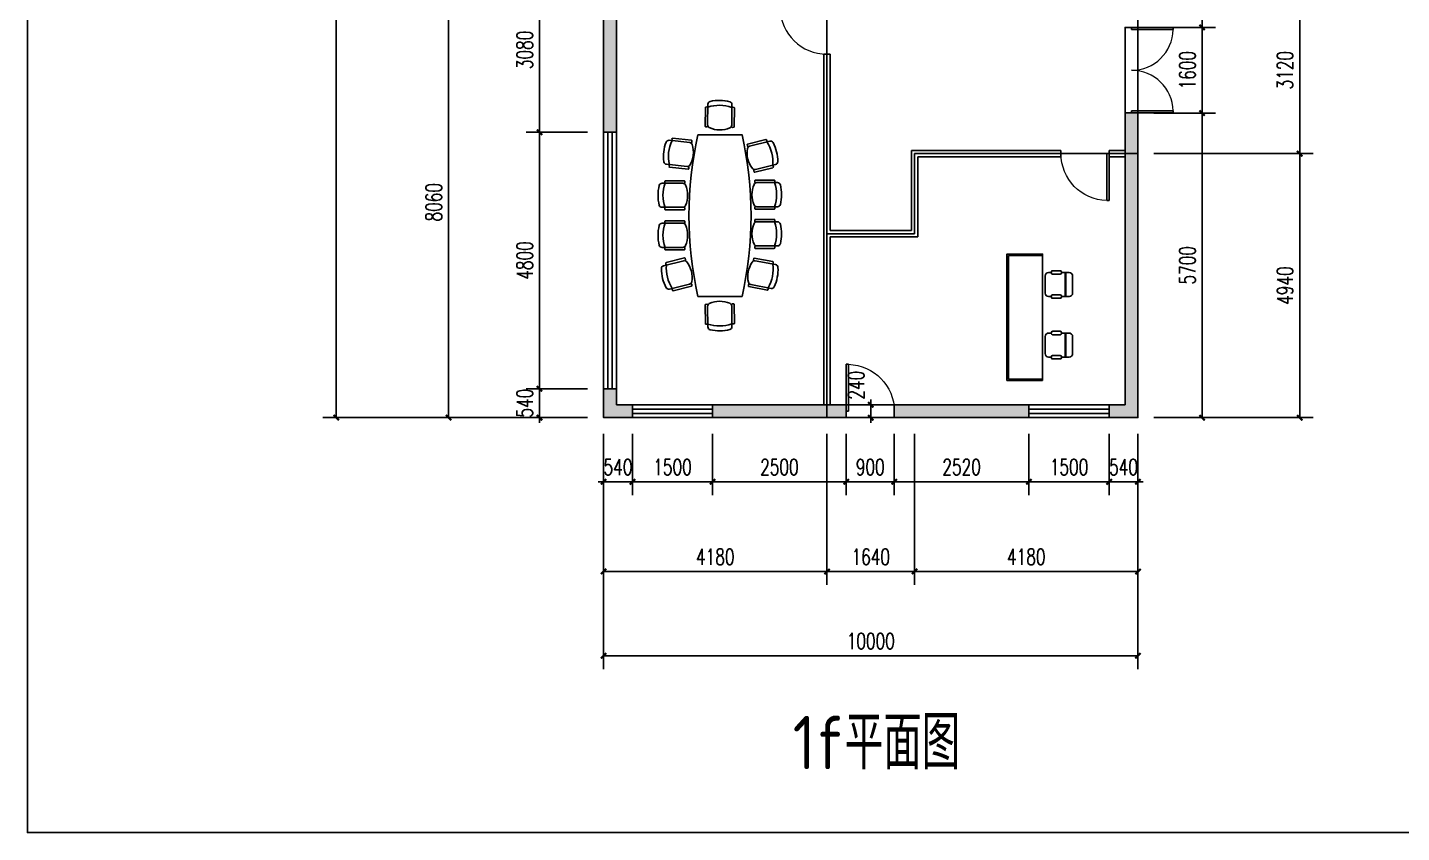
# Model space of a CAD drawing. Extents: x -2142 to 97876, y 173 to 51679.
# Drawn here: x 12277 to 37990, y 18802 to 33865 of the extents above; entities that cross this region are included whole.
import ezdxf

# ---------------------------------------------------------------- set-up
doc = ezdxf.new("R2010")
doc.units = 0
doc.header["$LTSCALE"] = 1000
doc.header["$MEASUREMENT"] = 0
for name, color, linetype in [('edge', 180, 'Continuous'), ('GTV3_FOOTPRINT', 7, 'Continuous'), ('GTV3_OPENING', 7, 'Continuous'), ('GTV3_ZONE', 7, 'Continuous'), ('PUB_DIM', 3, 'Continuous'), ('PUB_HATCH', 8, 'Continuous'), ('WALL', 9, 'Continuous'), ('WINDOW', 4, 'Continuous')]:
    doc.layers.add(name, color=color, linetype=linetype)
doc.styles.add('_TCH_DIM_T3', font='SIMPLEX', dxfattribs={"width": 0.705882, "bigfont": 'GBCBIG'})
doc.styles.get("Standard").update_dxf_attribs({"font": 'gbenor.shx', "bigfont": 'gbcbig.shx'})
doc.dimstyles.new('_TCH_ARCH&&100', dxfattribs={"dimtxt": 297.5, "dimasz": 100, "dimexe": 250, "dimexo": 300, "dimgap": 126.25, "dimtad": 1, "dimdec": 0, "dimtxsty": '_TCH_DIM_T3', "dimblk": 'ARCHTICK', "dimcen": 2.5, "dimclrt": 7, "dimazin": 2, "dimtfac": 1, "dimtdec": 0, "dimtix": 1, "dimtmove": 2, "dimatfit": 3, "dimfxl": 100})

# ---------------------------------------------------------------- blocks, each defined once
blk = doc.blocks.new('_ArchTick')
at = {"color": 0, "linetype": 'ByBlock', "const_width": 0.4}
blk.add_lwpolyline([(-0.5, -0.5), (0.5, 0.5)], dxfattribs=at)
blk = doc.blocks.new('*D93')
at = {"layer": 'Defpoints', "color": 0, "transparency": 16777216}
for p in [(23058, 26565), (33058, 26565), (33058, 22109)]:
    blk.add_point(p, dxfattribs=at)
at = {"layer": 'PUB_DIM', "color": 0, "lineweight": -2, "transparency": 16777216}
for p, q in [((23058, 26265), (23058, 21859)), ((33058, 26265), (33058, 21859)), ((23058, 22109), (33058, 22109))]:
    blk.add_line(p, q, dxfattribs=at)
at = {"layer": 'PUB_DIM', "color": 0, "lineweight": -2, "transparency": 16777216, "xscale": 100, "yscale": 100, "zscale": 100, "rotation": 180}
blk.add_blockref('_ArchTick', (23058, 22109), dxfattribs=at)
at = {"layer": 'PUB_DIM', "color": 0, "lineweight": -2, "transparency": 16777216, "xscale": 100, "yscale": 100, "zscale": 100}
blk.add_blockref('_ArchTick', (33058, 22109), dxfattribs=at)
at = {"layer": 'PUB_DIM', "color": 7, "transparency": 16777216, "insert": (28058, 22384), "char_height": 297.5, "attachment_point": 5, "style": '_TCH_DIM_T3'}
blk.add_mtext('\\A1;10000', dxfattribs=at)
blk = doc.blocks.new('*D94')
at = {"layer": 'Defpoints', "color": 0, "transparency": 16777216}
for p in [(23058, 26565), (27238, 26565), (27238, 23685)]:
    blk.add_point(p, dxfattribs=at)
at = {"layer": 'PUB_DIM', "color": 0, "lineweight": -2, "transparency": 16777216}
for p, q in [((23058, 26265), (23058, 23435)), ((27238, 26265), (27238, 23435)), ((23058, 23685), (27238, 23685))]:
    blk.add_line(p, q, dxfattribs=at)
at = {"layer": 'PUB_DIM', "color": 0, "lineweight": -2, "transparency": 16777216, "xscale": 100, "yscale": 100, "zscale": 100, "rotation": 180}
blk.add_blockref('_ArchTick', (23058, 23685), dxfattribs=at)
at = {"layer": 'PUB_DIM', "color": 0, "lineweight": -2, "transparency": 16777216, "xscale": 100, "yscale": 100, "zscale": 100}
blk.add_blockref('_ArchTick', (27238, 23685), dxfattribs=at)
at = {"layer": 'PUB_DIM', "color": 7, "transparency": 16777216, "insert": (25148, 23960), "char_height": 297.5, "attachment_point": 5, "style": '_TCH_DIM_T3'}
blk.add_mtext('\\A1;4180', dxfattribs=at)
blk = doc.blocks.new('*D95')
at = {"layer": 'Defpoints', "color": 0, "transparency": 16777216}
for p in [(27238, 26565), (28878, 26565), (28878, 23685)]:
    blk.add_point(p, dxfattribs=at)
at = {"layer": 'PUB_DIM', "color": 0, "lineweight": -2, "transparency": 16777216}
for p, q in [((27238, 26265), (27238, 23435)), ((28878, 26265), (28878, 23435)), ((27238, 23685), (28878, 23685))]:
    blk.add_line(p, q, dxfattribs=at)
at = {"layer": 'PUB_DIM', "color": 0, "lineweight": -2, "transparency": 16777216, "xscale": 100, "yscale": 100, "zscale": 100, "rotation": 180}
blk.add_blockref('_ArchTick', (27238, 23685), dxfattribs=at)
at = {"layer": 'PUB_DIM', "color": 0, "lineweight": -2, "transparency": 16777216, "xscale": 100, "yscale": 100, "zscale": 100}
blk.add_blockref('_ArchTick', (28878, 23685), dxfattribs=at)
at = {"layer": 'PUB_DIM', "color": 7, "transparency": 16777216, "insert": (28058, 23960), "char_height": 297.5, "attachment_point": 5, "style": '_TCH_DIM_T3'}
blk.add_mtext('\\A1;1640', dxfattribs=at)
blk = doc.blocks.new('*D96')
at = {"layer": 'Defpoints', "color": 0, "transparency": 16777216}
for p in [(28878, 26565), (33058, 26565), (33058, 23685)]:
    blk.add_point(p, dxfattribs=at)
at = {"layer": 'PUB_DIM', "color": 0, "lineweight": -2, "transparency": 16777216}
for p, q in [((28878, 26265), (28878, 23435)), ((33058, 26265), (33058, 23435)), ((28878, 23685), (33058, 23685))]:
    blk.add_line(p, q, dxfattribs=at)
at = {"layer": 'PUB_DIM', "color": 0, "lineweight": -2, "transparency": 16777216, "xscale": 100, "yscale": 100, "zscale": 100, "rotation": 180}
blk.add_blockref('_ArchTick', (28878, 23685), dxfattribs=at)
at = {"layer": 'PUB_DIM', "color": 0, "lineweight": -2, "transparency": 16777216, "xscale": 100, "yscale": 100, "zscale": 100}
blk.add_blockref('_ArchTick', (33058, 23685), dxfattribs=at)
at = {"layer": 'PUB_DIM', "color": 7, "transparency": 16777216, "insert": (30968, 23960), "char_height": 297.5, "attachment_point": 5, "style": '_TCH_DIM_T3'}
blk.add_mtext('\\A1;4180', dxfattribs=at)
blk = doc.blocks.new('*D100')
at = {"layer": 'Defpoints', "color": 0, "transparency": 16777216}
for p in [(33058, 34625), (36085, 34625), (33058, 31505)]:
    blk.add_point(p, dxfattribs=at)
at = {"layer": 'PUB_DIM', "color": 0, "lineweight": -2, "transparency": 16777216}
for p, q in [((33358, 34625), (36335, 34625)), ((36085, 31505), (36085, 34625)), ((33358, 31505), (36335, 31505))]:
    blk.add_line(p, q, dxfattribs=at)
at = {"layer": 'PUB_DIM', "color": 0, "lineweight": -2, "transparency": 16777216, "xscale": 100, "yscale": 100, "zscale": 100}
for p, rotation in [((36085, 34625), 90), ((36085, 31505), 270)]:
    blk.add_blockref('_ArchTick', p, dxfattribs=dict(at, rotation=rotation))
at = {"layer": 'PUB_DIM', "color": 7, "transparency": 16777216, "insert": (35810, 33065), "char_height": 297.5, "attachment_point": 5, "rotation": 90, "style": '_TCH_DIM_T3'}
blk.add_mtext('\\A1;3120', dxfattribs=at)
blk = doc.blocks.new('*D101')
at = {"layer": 'Defpoints', "color": 0, "transparency": 16777216}
for p in [(33058, 31505), (36085, 31505), (33058, 26565)]:
    blk.add_point(p, dxfattribs=at)
at = {"layer": 'PUB_DIM', "color": 0, "lineweight": -2, "transparency": 16777216}
for p, q in [((33358, 31505), (36335, 31505)), ((36085, 26565), (36085, 31505)), ((33358, 26565), (36335, 26565))]:
    blk.add_line(p, q, dxfattribs=at)
at = {"layer": 'PUB_DIM', "color": 0, "lineweight": -2, "transparency": 16777216, "xscale": 100, "yscale": 100, "zscale": 100}
for p, rotation in [((36085, 31505), 90), ((36085, 26565), 270)]:
    blk.add_blockref('_ArchTick', p, dxfattribs=dict(at, rotation=rotation))
at = {"layer": 'PUB_DIM', "color": 7, "transparency": 16777216, "insert": (35810, 29035), "char_height": 297.5, "attachment_point": 5, "rotation": 90, "style": '_TCH_DIM_T3'}
blk.add_mtext('\\A1;4940', dxfattribs=at)
blk = doc.blocks.new('*D102')
at = {"layer": 'Defpoints', "color": 0, "transparency": 16777216}
for p in [(28058, 26805), (28058, 26805), (28058, 26565)]:
    blk.add_point(p, dxfattribs=at)
at = {"layer": 'PUB_DIM', "color": 0, "lineweight": -2, "transparency": 16777216}
for p, q in [((27758, 26805), (27808, 26805)), ((28058, 26805), (28058, 26905)), ((28058, 26565), (28058, 26805)), ((27758, 26565), (27808, 26565)), ((28058, 26565), (28058, 26465))]:
    blk.add_line(p, q, dxfattribs=at)
at = {"layer": 'PUB_DIM', "color": 0, "lineweight": -2, "transparency": 16777216, "xscale": 100, "yscale": 100, "zscale": 100}
for p, rotation in [((28058, 26805), 270), ((28058, 26565), 90)]:
    blk.add_blockref('_ArchTick', p, dxfattribs=dict(at, rotation=rotation))
at = {"layer": 'PUB_DIM', "color": 7, "transparency": 16777216, "insert": (27783, 27172), "char_height": 297.5, "attachment_point": 5, "rotation": 90, "style": '_TCH_DIM_T3'}
blk.add_mtext('\\A1;240', dxfattribs=at)
blk = doc.blocks.new('*D103')
at = {"layer": 'Defpoints', "color": 0, "transparency": 16777216}
for p in [(23058, 26565), (23598, 26565), (23598, 25365)]:
    blk.add_point(p, dxfattribs=at)
at = {"layer": 'PUB_DIM', "color": 0, "lineweight": -2, "transparency": 16777216}
for p, q in [((23058, 26265), (23058, 25115)), ((23598, 26265), (23598, 25115)), ((23058, 25365), (22958, 25365)), ((23058, 25365), (23598, 25365)), ((23598, 25365), (23698, 25365))]:
    blk.add_line(p, q, dxfattribs=at)
at = {"layer": 'PUB_DIM', "color": 0, "lineweight": -2, "transparency": 16777216, "xscale": 100, "yscale": 100, "zscale": 100}
blk.add_blockref('_ArchTick', (23058, 25365), dxfattribs=at)
at = {"layer": 'PUB_DIM', "color": 0, "lineweight": -2, "transparency": 16777216, "xscale": 100, "yscale": 100, "zscale": 100, "rotation": 180}
blk.add_blockref('_ArchTick', (23598, 25365), dxfattribs=at)
at = {"layer": 'PUB_DIM', "color": 7, "transparency": 16777216, "insert": (23328, 25640), "char_height": 297.5, "attachment_point": 5, "style": '_TCH_DIM_T3'}
blk.add_mtext('\\A1;540', dxfattribs=at)
blk = doc.blocks.new('*D104')
at = {"layer": 'Defpoints', "color": 0, "transparency": 16777216}
for p in [(23598, 26565), (25098, 26565), (25098, 25365)]:
    blk.add_point(p, dxfattribs=at)
at = {"layer": 'PUB_DIM', "color": 0, "lineweight": -2, "transparency": 16777216}
for p, q in [((23598, 26265), (23598, 25115)), ((25098, 26265), (25098, 25115)), ((23598, 25365), (25098, 25365))]:
    blk.add_line(p, q, dxfattribs=at)
at = {"layer": 'PUB_DIM', "color": 0, "lineweight": -2, "transparency": 16777216, "xscale": 100, "yscale": 100, "zscale": 100, "rotation": 180}
blk.add_blockref('_ArchTick', (23598, 25365), dxfattribs=at)
at = {"layer": 'PUB_DIM', "color": 0, "lineweight": -2, "transparency": 16777216, "xscale": 100, "yscale": 100, "zscale": 100}
blk.add_blockref('_ArchTick', (25098, 25365), dxfattribs=at)
at = {"layer": 'PUB_DIM', "color": 7, "transparency": 16777216, "insert": (24348, 25640), "char_height": 297.5, "attachment_point": 5, "style": '_TCH_DIM_T3'}
blk.add_mtext('\\A1;1500', dxfattribs=at)
blk = doc.blocks.new('*D105')
at = {"layer": 'Defpoints', "color": 0, "transparency": 16777216}
for p in [(25098, 26565), (27598, 26565), (27598, 25365)]:
    blk.add_point(p, dxfattribs=at)
at = {"layer": 'PUB_DIM', "color": 0, "lineweight": -2, "transparency": 16777216}
for p, q in [((25098, 26265), (25098, 25115)), ((27598, 26265), (27598, 25115)), ((25098, 25365), (27598, 25365))]:
    blk.add_line(p, q, dxfattribs=at)
at = {"layer": 'PUB_DIM', "color": 0, "lineweight": -2, "transparency": 16777216, "xscale": 100, "yscale": 100, "zscale": 100, "rotation": 180}
blk.add_blockref('_ArchTick', (25098, 25365), dxfattribs=at)
at = {"layer": 'PUB_DIM', "color": 0, "lineweight": -2, "transparency": 16777216, "xscale": 100, "yscale": 100, "zscale": 100}
blk.add_blockref('_ArchTick', (27598, 25365), dxfattribs=at)
at = {"layer": 'PUB_DIM', "color": 7, "transparency": 16777216, "insert": (26348, 25640), "char_height": 297.5, "attachment_point": 5, "style": '_TCH_DIM_T3'}
blk.add_mtext('\\A1;2500', dxfattribs=at)
blk = doc.blocks.new('*D106')
at = {"layer": 'Defpoints', "color": 0, "transparency": 16777216}
for p in [(27598, 26565), (28498, 26565), (28498, 25365)]:
    blk.add_point(p, dxfattribs=at)
at = {"layer": 'PUB_DIM', "color": 0, "lineweight": -2, "transparency": 16777216}
for p, q in [((27598, 26265), (27598, 25115)), ((28498, 26265), (28498, 25115)), ((27598, 25365), (28498, 25365))]:
    blk.add_line(p, q, dxfattribs=at)
at = {"layer": 'PUB_DIM', "color": 0, "lineweight": -2, "transparency": 16777216, "xscale": 100, "yscale": 100, "zscale": 100, "rotation": 180}
blk.add_blockref('_ArchTick', (27598, 25365), dxfattribs=at)
at = {"layer": 'PUB_DIM', "color": 0, "lineweight": -2, "transparency": 16777216, "xscale": 100, "yscale": 100, "zscale": 100}
blk.add_blockref('_ArchTick', (28498, 25365), dxfattribs=at)
at = {"layer": 'PUB_DIM', "color": 7, "transparency": 16777216, "insert": (28048, 25640), "char_height": 297.5, "attachment_point": 5, "style": '_TCH_DIM_T3'}
blk.add_mtext('\\A1;900', dxfattribs=at)
blk = doc.blocks.new('*D107')
at = {"layer": 'Defpoints', "color": 0, "transparency": 16777216}
for p in [(28498, 26565), (31018, 26565), (31018, 25365)]:
    blk.add_point(p, dxfattribs=at)
at = {"layer": 'PUB_DIM', "color": 0, "lineweight": -2, "transparency": 16777216}
for p, q in [((28498, 26265), (28498, 25115)), ((31018, 26265), (31018, 25115)), ((28498, 25365), (31018, 25365))]:
    blk.add_line(p, q, dxfattribs=at)
at = {"layer": 'PUB_DIM', "color": 0, "lineweight": -2, "transparency": 16777216, "xscale": 100, "yscale": 100, "zscale": 100, "rotation": 180}
blk.add_blockref('_ArchTick', (28498, 25365), dxfattribs=at)
at = {"layer": 'PUB_DIM', "color": 0, "lineweight": -2, "transparency": 16777216, "xscale": 100, "yscale": 100, "zscale": 100}
blk.add_blockref('_ArchTick', (31018, 25365), dxfattribs=at)
at = {"layer": 'PUB_DIM', "color": 7, "transparency": 16777216, "insert": (29758, 25640), "char_height": 297.5, "attachment_point": 5, "style": '_TCH_DIM_T3'}
blk.add_mtext('\\A1;2520', dxfattribs=at)
blk = doc.blocks.new('*D108')
at = {"layer": 'Defpoints', "color": 0, "transparency": 16777216}
for p in [(31018, 26565), (32518, 26565), (32518, 25365)]:
    blk.add_point(p, dxfattribs=at)
at = {"layer": 'PUB_DIM', "color": 0, "lineweight": -2, "transparency": 16777216}
for p, q in [((31018, 26265), (31018, 25115)), ((32518, 26265), (32518, 25115)), ((31018, 25365), (32518, 25365))]:
    blk.add_line(p, q, dxfattribs=at)
at = {"layer": 'PUB_DIM', "color": 0, "lineweight": -2, "transparency": 16777216, "xscale": 100, "yscale": 100, "zscale": 100, "rotation": 180}
blk.add_blockref('_ArchTick', (31018, 25365), dxfattribs=at)
at = {"layer": 'PUB_DIM', "color": 0, "lineweight": -2, "transparency": 16777216, "xscale": 100, "yscale": 100, "zscale": 100}
blk.add_blockref('_ArchTick', (32518, 25365), dxfattribs=at)
at = {"layer": 'PUB_DIM', "color": 7, "transparency": 16777216, "insert": (31768, 25640), "char_height": 297.5, "attachment_point": 5, "style": '_TCH_DIM_T3'}
blk.add_mtext('\\A1;1500', dxfattribs=at)
blk = doc.blocks.new('*D109')
at = {"layer": 'Defpoints', "color": 0, "transparency": 16777216}
for p in [(32518, 26565), (33058, 26565), (33058, 25365)]:
    blk.add_point(p, dxfattribs=at)
at = {"layer": 'PUB_DIM', "color": 0, "lineweight": -2, "transparency": 16777216}
for p, q in [((32518, 26265), (32518, 25115)), ((33058, 26265), (33058, 25115)), ((32518, 25365), (32418, 25365)), ((32518, 25365), (33058, 25365)), ((33058, 25365), (33158, 25365))]:
    blk.add_line(p, q, dxfattribs=at)
at = {"layer": 'PUB_DIM', "color": 0, "lineweight": -2, "transparency": 16777216, "xscale": 100, "yscale": 100, "zscale": 100}
blk.add_blockref('_ArchTick', (32518, 25365), dxfattribs=at)
at = {"layer": 'PUB_DIM', "color": 0, "lineweight": -2, "transparency": 16777216, "xscale": 100, "yscale": 100, "zscale": 100, "rotation": 180}
blk.add_blockref('_ArchTick', (33058, 25365), dxfattribs=at)
at = {"layer": 'PUB_DIM', "color": 7, "transparency": 16777216, "insert": (32788, 25640), "char_height": 297.5, "attachment_point": 5, "style": '_TCH_DIM_T3'}
blk.add_mtext('\\A1;540', dxfattribs=at)
blk = doc.blocks.new('*D117')
at = {"layer": 'Defpoints', "color": 0, "transparency": 16777216}
for p in [(33058, 35405), (34258, 35405), (33058, 33865)]:
    blk.add_point(p, dxfattribs=at)
at = {"layer": 'PUB_DIM', "color": 0, "lineweight": -2, "transparency": 16777216}
for p, q in [((33358, 35405), (34508, 35405)), ((34258, 33865), (34258, 35405)), ((33358, 33865), (34508, 33865))]:
    blk.add_line(p, q, dxfattribs=at)
at = {"layer": 'PUB_DIM', "color": 0, "lineweight": -2, "transparency": 16777216, "xscale": 100, "yscale": 100, "zscale": 100}
for p, rotation in [((34258, 35405), 90), ((34258, 33865), 270)]:
    blk.add_blockref('_ArchTick', p, dxfattribs=dict(at, rotation=rotation))
at = {"layer": 'PUB_DIM', "color": 7, "transparency": 16777216, "insert": (33983, 34635), "char_height": 297.5, "attachment_point": 5, "rotation": 90, "style": '_TCH_DIM_T3'}
blk.add_mtext('\\A1;1540', dxfattribs=at)
blk = doc.blocks.new('*D118')
at = {"layer": 'Defpoints', "color": 0, "transparency": 16777216}
for p in [(33058, 33865), (34258, 33865), (33058, 32265)]:
    blk.add_point(p, dxfattribs=at)
at = {"layer": 'PUB_DIM', "color": 0, "lineweight": -2, "transparency": 16777216}
for p, q in [((33358, 33865), (34508, 33865)), ((34258, 32265), (34258, 33865)), ((33358, 32265), (34508, 32265))]:
    blk.add_line(p, q, dxfattribs=at)
at = {"layer": 'PUB_DIM', "color": 0, "lineweight": -2, "transparency": 16777216, "xscale": 100, "yscale": 100, "zscale": 100}
for p, rotation in [((34258, 33865), 90), ((34258, 32265), 270)]:
    blk.add_blockref('_ArchTick', p, dxfattribs=dict(at, rotation=rotation))
at = {"layer": 'PUB_DIM', "color": 7, "transparency": 16777216, "insert": (33983, 33065), "char_height": 297.5, "attachment_point": 5, "rotation": 90, "style": '_TCH_DIM_T3'}
blk.add_mtext('\\A1;1600', dxfattribs=at)
blk = doc.blocks.new('*D119')
at = {"layer": 'Defpoints', "color": 0, "transparency": 16777216}
for p in [(33058, 32265), (34258, 32265), (33058, 26565)]:
    blk.add_point(p, dxfattribs=at)
at = {"layer": 'PUB_DIM', "color": 0, "lineweight": -2, "transparency": 16777216}
for p, q in [((33358, 32265), (34508, 32265)), ((34258, 26565), (34258, 32265)), ((33358, 26565), (34508, 26565))]:
    blk.add_line(p, q, dxfattribs=at)
at = {"layer": 'PUB_DIM', "color": 0, "lineweight": -2, "transparency": 16777216, "xscale": 100, "yscale": 100, "zscale": 100}
for p, rotation in [((34258, 32265), 90), ((34258, 26565), 270)]:
    blk.add_blockref('_ArchTick', p, dxfattribs=dict(at, rotation=rotation))
at = {"layer": 'PUB_DIM', "color": 7, "transparency": 16777216, "insert": (33983, 29415), "char_height": 297.5, "attachment_point": 5, "rotation": 90, "style": '_TCH_DIM_T3'}
blk.add_mtext('\\A1;5700', dxfattribs=at)
blk = doc.blocks.new('*D120')
at = {"layer": 'Defpoints', "color": 0, "transparency": 16777216}
for p in [(18056, 46565), (23058, 46565), (23058, 26565)]:
    blk.add_point(p, dxfattribs=at)
at = {"layer": 'PUB_DIM', "color": 0, "lineweight": -2, "transparency": 16777216}
for p, q in [((22758, 46565), (17806, 46565)), ((18056, 26565), (18056, 46565)), ((22758, 26565), (17806, 26565))]:
    blk.add_line(p, q, dxfattribs=at)
at = {"layer": 'PUB_DIM', "color": 0, "lineweight": -2, "transparency": 16777216, "xscale": 100, "yscale": 100, "zscale": 100}
for p, rotation in [((18056, 46565), 90), ((18056, 26565), 270)]:
    blk.add_blockref('_ArchTick', p, dxfattribs=dict(at, rotation=rotation))
at = {"layer": 'PUB_DIM', "color": 7, "transparency": 16777216, "insert": (17781, 36565), "char_height": 297.5, "attachment_point": 5, "rotation": 90, "style": '_TCH_DIM_T3'}
blk.add_mtext('\\A1;20000', dxfattribs=at)
blk = doc.blocks.new('*D131')
at = {"layer": 'Defpoints', "color": 0, "transparency": 16777216}
for p in [(20156, 34625), (23058, 34625), (23058, 26565)]:
    blk.add_point(p, dxfattribs=at)
at = {"layer": 'PUB_DIM', "color": 0, "lineweight": -2, "transparency": 16777216}
for p, q in [((22758, 34625), (19906, 34625)), ((20156, 26565), (20156, 34625)), ((22758, 26565), (19906, 26565))]:
    blk.add_line(p, q, dxfattribs=at)
at = {"layer": 'PUB_DIM', "color": 0, "lineweight": -2, "transparency": 16777216, "xscale": 100, "yscale": 100, "zscale": 100}
for p, rotation in [((20156, 34625), 90), ((20156, 26565), 270)]:
    blk.add_blockref('_ArchTick', p, dxfattribs=dict(at, rotation=rotation))
at = {"layer": 'PUB_DIM', "color": 7, "transparency": 16777216, "insert": (19881, 30595), "char_height": 297.5, "attachment_point": 5, "rotation": 90, "style": '_TCH_DIM_T3'}
blk.add_mtext('\\A1;8060', dxfattribs=at)
blk = doc.blocks.new('*D141')
at = {"layer": 'Defpoints', "color": 0, "transparency": 16777216}
for p in [(21858, 34985), (23058, 34985), (23058, 31905)]:
    blk.add_point(p, dxfattribs=at)
at = {"layer": 'PUB_DIM', "color": 0, "lineweight": -2, "transparency": 16777216}
for p, q in [((22758, 34985), (21608, 34985)), ((21858, 31905), (21858, 34985)), ((22758, 31905), (21608, 31905))]:
    blk.add_line(p, q, dxfattribs=at)
at = {"layer": 'PUB_DIM', "color": 0, "lineweight": -2, "transparency": 16777216, "xscale": 100, "yscale": 100, "zscale": 100}
for p, rotation in [((21858, 34985), 90), ((21858, 31905), 270)]:
    blk.add_blockref('_ArchTick', p, dxfattribs=dict(at, rotation=rotation))
at = {"layer": 'PUB_DIM', "color": 7, "transparency": 16777216, "insert": (21583, 33445), "char_height": 297.5, "attachment_point": 5, "rotation": 90, "style": '_TCH_DIM_T3'}
blk.add_mtext('\\A1;3080', dxfattribs=at)
blk = doc.blocks.new('*D142')
at = {"layer": 'Defpoints', "color": 0, "transparency": 16777216}
for p in [(21858, 31905), (23058, 31905), (23058, 27105)]:
    blk.add_point(p, dxfattribs=at)
at = {"layer": 'PUB_DIM', "color": 0, "lineweight": -2, "transparency": 16777216}
for p, q in [((22758, 31905), (21608, 31905)), ((21858, 27105), (21858, 31905)), ((22758, 27105), (21608, 27105))]:
    blk.add_line(p, q, dxfattribs=at)
at = {"layer": 'PUB_DIM', "color": 0, "lineweight": -2, "transparency": 16777216, "xscale": 100, "yscale": 100, "zscale": 100}
for p, rotation in [((21858, 31905), 90), ((21858, 27105), 270)]:
    blk.add_blockref('_ArchTick', p, dxfattribs=dict(at, rotation=rotation))
at = {"layer": 'PUB_DIM', "color": 7, "transparency": 16777216, "insert": (21583, 29505), "char_height": 297.5, "attachment_point": 5, "rotation": 90, "style": '_TCH_DIM_T3'}
blk.add_mtext('\\A1;4800', dxfattribs=at)
blk = doc.blocks.new('*D143')
at = {"layer": 'Defpoints', "color": 0, "transparency": 16777216}
for p in [(21858, 27105), (23058, 27105), (23058, 26565)]:
    blk.add_point(p, dxfattribs=at)
at = {"layer": 'PUB_DIM', "color": 0, "lineweight": -2, "transparency": 16777216}
for p, q in [((22758, 27105), (21608, 27105)), ((21858, 27105), (21858, 27205)), ((21858, 26565), (21858, 27105)), ((22758, 26565), (21608, 26565)), ((21858, 26565), (21858, 26465))]:
    blk.add_line(p, q, dxfattribs=at)
at = {"layer": 'PUB_DIM', "color": 0, "lineweight": -2, "transparency": 16777216, "xscale": 100, "yscale": 100, "zscale": 100}
for p, rotation in [((21858, 27105), 270), ((21858, 26565), 90)]:
    blk.add_blockref('_ArchTick', p, dxfattribs=dict(at, rotation=rotation))
at = {"layer": 'PUB_DIM', "color": 7, "transparency": 16777216, "insert": (21583, 26835), "char_height": 297.5, "attachment_point": 5, "rotation": 90, "style": '_TCH_DIM_T3'}
blk.add_mtext('\\A1;540', dxfattribs=at)
blk = doc.blocks.new('$DorLib2D$00000002')
for p, q in [((-0.5, 0), (-0.5, 0.4875)), ((-0.475, 0.4875), (-0.5, 0.4875)), ((-0.475, 0), (-0.475, 0.4875)), ((0.475, 0), (0.475, 0.4875)), ((0.475, 0.4875), (0.5, 0.4875)), ((0.5, 0), (0.5, 0.4875)), ((-0.5, 0), (-0.475, 0)), ((0.5, 0), (0.475, 0))]:
    blk.add_line(p, q)
at = {"lineweight": 13}
for centre, start, end in [((-0.4875, 0), 0, 88.53072), ((0.4875, 0), 91.46928, 180)]:
    blk.add_arc(centre, 0.4875, start, end, dxfattribs=at)
blk = doc.blocks.new('$DorLib2D$00000001')
for p, q in [((0.45, 0.975), (0.5, 0.975)), ((0.45, 0), (0.45, 0.975)), ((0.5, 0), (0.5, 0.975)), ((0.5, 0), (0.45, 0))]:
    blk.add_line(p, q)
at = {"lineweight": 13}
blk.add_arc((0.475, 0), 0.975, 91.4693, 180, dxfattribs=at)
blk = doc.blocks.new('$TCHSYS$WIN2D')
for p, q in [((-0.5, 0.5), (0.5, 0.5)), ((-0.5, 0.5), (-0.5, -0.5)), ((0.5, 0.5), (0.5, -0.5)), ((0.5, 0.1667), (-0.5, 0.1667)), ((0.5, -0.1667), (-0.5, -0.1667)), ((-0.5, -0.5), (0.5, -0.5))]:
    blk.add_line(p, q)
blk = doc.blocks.new('$plan$00002654')
for p, q in [((-844, 675, 0), (-938, 1051, 0)), ((-594, 692, 0), (-594, 1080, 0)), ((-142, 692, 0), (-142, 1080, 0)), ((155, 692, 0), (155, 1080, 0)), ((606, 692, 0), (606, 1080, 0)), ((-1319, 528, 0), (-1405, 871, 0)), ((-1282, 566, 0), (-1375, 942, 0)), ((-792, 660, 0), (-878, 1003, 0)), ((-639, 665, 0), (-639, 1019, 0)), ((-96, 665, 0), (-96, 1019, 0)), ((109, 665, 0), (109, 1019, 0)), ((652, 665, 0), (652, 1019, 0)), ((869, 591, 0), (908, 942, 0)), ((918, 613, 0), (960, 998, 0)), ((1366, 563, 0), (1409, 948, 0)), ((1409, 531, 0), (1448, 882, 0)), ((-1670, 275, 0), (-2023, 270, 0)), ((1670, 275, 0), (2023, 270, 0)), ((-1697, 228, 0), (-2084, 223, 0)), ((1697, 228, 0), (2084, 223, 0)), ((-1690, -223, 0), (-2078, -228, 0)), ((1690, -223, 0), (2078, -228, 0)), ((-1662, -268, 0), (-2016, -273, 0)), ((1662, -268, 0), (2016, -273, 0)), ((-1329, -544, 0), (-1394, -892, 0)), ((-1289, -580, 0), (-1361, -960, 0)), ((-845, -663, 0), (-917, -1044, 0)), ((-795, -644, 0), (-861, -992, 0)), ((-614, -665, 0), (-614, -1019, 0)), ((-568, -692, 0), (-568, -1080, 0)), ((-116, -692, 0), (-116, -1080, 0)), ((-70, -665, 0), (-70, -1019, 0)), ((120, -665, 0), (120, -1019, 0)), ((166, -692, 0), (166, -1080, 0)), ((617, -692, 0), (617, -1080, 0)), ((663, -665, 0), (663, -1019, 0)), ((811, -653, 0), (896, -996, 0)), ((862, -668, 0), (956, -1044, 0)), ((1300, -559, 0), (1394, -935, 0)), ((1338, -521, 0), (1423, -864, 0))]:
    blk.add_line(p, q)
at = {"elevation": 0}
blk.add_lwpolyline([(1513, 408, 0.111111), (-1513, 408), (-1513, -417, 0.111111), (1513, -417)], format="xyb", close=True, dxfattribs=at)
for centre, radius, start, end in [((-990, 329, 0), 764, 90.0902, 117.9642), ((-991, 1038, 0), 55, 14.0272, 90.0902), ((-616, 971, 0), 59, 67.1468, 106.0145), ((-539, 1080, 0), 55, 103.937, 180), ((-368, 392, 0), 672, 70.3762, 109.6238), ((-368, 392, 0), 764, 76.063, 103.937), ((-197, 1080, 0), 55, 0, 76.063), ((-119, 971, 0), 59, 73.9855, 112.8532), ((132, 971, 0), 59, 67.1468, 106.0145), ((210, 1080, 0), 55, 103.937, 180), ((380, 392, 0), 672, 70.3762, 109.6238), ((380, 392, 0), 764, 76.063, 103.937), ((551, 1080, 0), 55, 0, 76.063), ((629, 971, 0), 59, 73.9855, 112.8532), ((1015, 992, 0), 55, 97.601, 173.664), ((1109, 289, 0), 764, 69.727, 97.601), ((-1396, 874, 0), 9.17, 120.0417, 194.0272), ((-1371, 830, 0), 59, 81.174, 120.0417), ((-1322, 955, 0), 55, 117.9642, 194.0272), ((-990, 329, 0), 672, 84.4034, 123.651), ((-889, 951, 0), 59, 88.0127, 126.8804), ((-887, 1001, 0), 9.17, 14.0272, 88.0127), ((-630, 1019, 0), 9.17, 106.0145, 180), ((-105, 1019, 0), 9.17, 0, 73.9855), ((118, 1019, 0), 9.17, 106.0145, 180), ((643, 1019, 0), 9.17, 0, 73.9855), ((917, 941, 0), 9.17, 99.6786, 173.664), ((926, 892, 0), 59, 60.8108, 99.6786), ((1109, 289, 0), 672, 64.0403, 103.2878), ((1354, 954, 0), 55, 353.664, 69.727), ((1420, 837, 0), 59, 67.6495, 106.5173), ((1439, 883, 0), 9.17, 353.664, 67.6495), ((-1310, 530, 0), 9.17, 194.0272, 268.0127), ((-1309, 580, 0), 59, 268.0127, 316.3474), ((-1228, 579, 0), 55, 194.0272, 259.8782), ((-1155, 990, 0), 472, 259.8782, 308.1762), ((-897, 662, 0), 55, 308.1762, 14.0272), ((-826, 701, 0), 59, 251.707, 300.0417), ((-801, 658, 0), 9.17, 300.0417, 14.0272), ((-630, 665, 0), 9.17, 180, 253.9855), ((-616, 713, 0), 59, 253.9855, 302.3202), ((-539, 692, 0), 55, 180, 245.851), ((-368, 1073, 0), 472, 245.851, 294.149), ((-197, 692, 0), 55, 294.149, 0), ((-119, 713, 0), 59, 237.6798, 286.0145), ((-105, 665, 0), 9.17, 286.0145, 0), ((118, 665, 0), 9.17, 180, 253.9855), ((132, 713, 0), 59, 253.9855, 302.3202), ((210, 692, 0), 55, 180, 245.851), ((380, 1073, 0), 472, 245.851, 294.149), ((551, 692, 0), 55, 294.149, 0), ((629, 713, 0), 59, 237.6798, 286.0145), ((643, 665, 0), 9.17, 286.0145, 0), ((878, 590, 0), 9.17, 173.664, 247.6495), ((897, 636, 0), 59, 247.6495, 295.9842), ((972, 607, 0), 55, 173.664, 239.515), ((1184, 966, 0), 472, 239.515, 287.813), ((1312, 569, 0), 55, 287.813, 353.664), ((1391, 581, 0), 59, 231.3438, 279.6786), ((1400, 532, 0), 9.17, 279.6786, 353.664), ((-1975, 247, 0), 59, 164.7793, 203.647), ((-2023, 261, 0), 9.17, 90.7938, 164.7793), ((-1670, 265, 0), 9.17, 16.8083, 90.7938), ((-1717, 251, 0), 59, 328.4736, 16.8083), ((1717, 251, 0), 59, 163.1917, 211.5264), ((1670, 265, 0), 9.17, 89.2062, 163.1917), ((2023, 261, 0), 9.17, 15.2207, 89.2062), ((1975, 247, 0), 59, 336.353, 15.2207), ((-1393, 7, 0), 764, 166.8568, 194.7308), ((-2083, 168, 0), 55, 90.7938, 166.8568), ((-1393, 7, 0), 672, 161.17, 200.4176), ((-1696, 173, 0), 55, 24.9428, 90.7938), ((-2074, -3, 0), 472, 336.6448, 24.9428), ((2074, -3, 0), 472, 155.0572, 203.3552), ((1696, 173, 0), 55, 89.2062, 155.0572), ((1393, 7, 0), 672, 339.5824, 18.83), ((2083, 168, 0), 55, 13.1432, 89.2062), ((1393, 7, 0), 764, 345.2692, 13.1432), ((-2079, -173, 0), 55, 194.7308, 270.7938), ((-1968, -250, 0), 59, 157.9406, 196.8083), ((-1691, -168, 0), 55, 270.7938, 336.6448), ((-1710, -246, 0), 59, 344.7793, 33.114), ((1691, -168, 0), 55, 203.3552, 269.2062), ((1710, -246, 0), 59, 146.886, 195.2207), ((1968, -250, 0), 59, 343.1917, 22.0594), ((2079, -173, 0), 55, 269.2062, 345.2692), ((-2016, -264, 0), 9.17, 196.8083, 270.7938), ((-1662, -259, 0), 9.17, 270.7938, 344.7793), ((1173, -983, 0), 472, 79.8781, 128.1762), ((1327, -573, 0), 59, 88.0126, 136.3473), ((1329, -523, 0), 9.17, 14.0271, 88.0126), ((1662, -259, 0), 9.17, 195.2207, 269.2062), ((2016, -264, 0), 9.17, 269.2062, 343.1917), ((-1320, -546, 0), 9.17, 95.3403, 169.3258), ((-1315, -595, 0), 59, 47.0056, 95.3403), ((-1235, -590, 0), 55, 103.4748, 169.3258), ((-1138, -995, 0), 472, 55.1768, 103.4748), ((-899, -653, 0), 55, 349.3258, 55.1768), ((-827, -687, 0), 59, 63.3113, 111.646), ((-804, -643, 0), 9.17, 349.3258, 63.3113), ((-604, -665, 0), 9.17, 106.0145, 180), ((-591, -713, 0), 59, 57.6798, 106.0145), ((-513, -692, 0), 55, 114.149, 180), ((-342, -1073, 0), 472, 65.851, 114.149), ((-171, -692, 0), 55, 0, 65.851), ((-93, -713, 0), 59, 73.9855, 122.3202), ((-80, -665, 0), 9.17, 0, 73.9855), ((129, -665, 0), 9.17, 106.0145, 180), ((143, -713, 0), 59, 57.6798, 106.0145), ((221, -692, 0), 55, 114.149, 180), ((391, -1073, 0), 472, 65.851, 114.149), ((562, -692, 0), 55, 0, 65.851), ((640, -713, 0), 59, 73.9855, 122.3202), ((654, -665, 0), 9.17, 0, 73.9855), ((820, -650, 0), 9.17, 120.0417, 194.0271), ((844, -694, 0), 59, 71.7069, 120.0417), ((915, -655, 0), 55, 128.1762, 194.0271), ((1246, -572, 0), 55, 14.0271, 79.8781), ((-1385, -893, 0), 9.17, 169.3258, 243.3113), ((-1363, -849, 0), 59, 243.3113, 282.179), ((-1307, -970, 0), 55, 169.3258, 245.3888), ((-1012, -326, 0), 672, 239.702, 278.9496), ((-1012, -326, 0), 764, 245.3888, 273.2628), ((-874, -941, 0), 59, 236.4726, 275.3403), ((-870, -990, 0), 9.17, 275.3403, 349.3258), ((-604, -1019, 0), 9.17, 180, 253.9855), ((-591, -971, 0), 59, 253.9855, 292.8532), ((-342, -392, 0), 672, 250.3762, 289.6238), ((-93, -971, 0), 59, 247.1468, 286.0145), ((-80, -1019, 0), 9.17, 286.0145, 0), ((129, -1019, 0), 9.17, 180, 253.9855), ((143, -971, 0), 59, 253.9855, 292.8532), ((391, -392, 0), 672, 250.3762, 289.6238), ((640, -971, 0), 59, 247.1468, 286.0145), ((654, -1019, 0), 9.17, 286.0145, 0), ((905, -994, 0), 9.17, 194.0271, 268.0126), ((907, -944, 0), 59, 268.0126, 306.8804), ((1008, -322, 0), 672, 264.4034, 303.6509), ((1008, -322, 0), 764, 270.0901, 297.9641), ((1340, -948, 0), 55, 297.9641, 14.0271), ((1389, -823, 0), 59, 261.1739, 300.0417), ((1414, -866, 0), 9.17, 300.0417, 14.0271), ((-971, -1034, 0), 55, 273.2628, 349.3258), ((-513, -1080, 0), 55, 180, 256.063), ((-342, -392, 0), 764, 256.063, 283.937), ((-171, -1080, 0), 55, 283.937, 0), ((221, -1080, 0), 55, 180, 256.063), ((391, -392, 0), 764, 256.063, 283.937), ((562, -1080, 0), 55, 283.937, 0), ((1009, -1031, 0), 55, 194.0271, 270.0901)]:
    blk.add_arc(centre, radius, start, end)
blk = doc.blocks.new('$plan$00002544')
for p, q in [((1157, -26), (-1157, -26)), ((-1157, -26), (-1157, -668)), ((1157, -668), (1157, -26)), ((-360, -715), (-681, -715)), ((772, -715), (451, -715)), ((-777, -855), (-777, -996)), ((-739, -829), (-751, -829)), ((-751, -1022), (-739, -1022)), ((-745, -779), (-745, -829)), ((-745, -1022), (-745, -1165)), ((-713, -996), (-713, -855)), ((-327, -855), (-327, -996)), ((-289, -829), (-301, -829)), ((-301, -1022), (-289, -1022)), ((-296, -829), (-296, -779)), ((-296, -1165), (-296, -1022)), ((-263, -996), (-263, -855)), ((355, -855), (355, -996)), ((393, -829), (381, -829)), ((381, -1022), (393, -1022)), ((387, -779), (387, -829)), ((387, -1022), (387, -1165)), ((419, -996), (419, -855)), ((805, -855), (805, -996)), ((843, -829), (831, -829)), ((831, -1022), (843, -1022)), ((836, -829), (836, -779)), ((836, -1165), (836, -1022)), ((869, -996), (869, -855)), ((-745, -1088), (-296, -1088)), ((-745, -1101), (-296, -1101)), ((-681, -1229), (-360, -1229)), ((387, -1088), (836, -1088)), ((387, -1101), (836, -1101)), ((451, -1229), (772, -1229))]:
    blk.add_line(p, q)
blk.add_lwpolyline([(-1183, -668), (1183, -668), (1183, 0), (-1183, 0)], close=True)
for points in [[(-296, -1165), (-295, -1022), (-289, -1022, 0.414214), (-263, -996), (-263, -855, 0.414214), (-289, -829), (-295, -829), (-296, -829), (-296, -779, 0.414214), (-360, -715), (-681, -715, 0.414214), (-745, -779), (-745, -829), (-751, -829, 0.414214), (-777, -855), (-777, -996, 0.414214), (-751, -1022), (-745, -1022), (-745, -1165, 0.414214), (-681, -1229), (-360, -1229, 0.414214), (-296, -1165)], [(836, -1165), (837, -1022), (843, -1022, 0.414214), (869, -996), (869, -855, 0.414214), (843, -829), (837, -829), (836, -829), (836, -779, 0.414214), (772, -715), (451, -715, 0.414214), (387, -779), (387, -829), (381, -829, 0.414214), (355, -855), (355, -996, 0.414214), (381, -1022), (387, -1022), (387, -1165, 0.414214), (451, -1229), (772, -1229, 0.414214), (836, -1165)]]:
    blk.add_lwpolyline(points, format="xyb", close=True)
for centre, radius, start, end in [((-681, -779), 64.3, 90, 180), ((-360, -779), 64.3, 0, 90), ((451, -779), 64.3, 90, 180), ((772, -779), 64.3, 0, 90), ((-751, -855), 25.7, 90, 180), ((-751, -996), 25.7, 180, 270), ((-739, -855), 25.7, 0, 90), ((-739, -996), 25.7, 270, 0), ((-301, -855), 25.7, 90, 180), ((-301, -996), 25.7, 180, 270), ((-289, -855), 25.7, 0, 90), ((-289, -996), 25.7, 270, 0), ((381, -855), 25.7, 90, 180), ((381, -996), 25.7, 180, 270), ((393, -855), 25.7, 0, 90), ((393, -996), 25.7, 270, 0), ((831, -855), 25.7, 90, 180), ((831, -996), 25.7, 180, 270), ((843, -855), 25.7, 0, 90), ((843, -996), 25.7, 270, 0), ((-681, -1165), 64.3, 180, 270), ((-360, -1165), 64.3, 270, 0), ((451, -1165), 64.3, 180, 270), ((772, -1165), 64.3, 270, 0)]:
    blk.add_arc(centre, radius, start, end)

msp = doc.modelspace()

# ---------------------------------------------------------------- hatches: boundary and pattern name
at = {"layer": 'PUB_HATCH'}
for points in [[(23057.6, 34985.2), (23057.6, 31905.2), (23297.6, 31905.2), (23297.6, 34985.2)], [(33057.6, 26565.2), (33057.6, 32265.2), (32817.6, 32265.2), (32817.6, 26805.2)], [(23297.6, 26805.2), (23297.6, 27105.2), (23057.6, 27105.2), (23057.6, 26565.2)], [(23057.6, 26565.2), (23597.6, 26565.2), (23597.6, 26805.2), (23297.6, 26805.2)], [(27597.6, 26805.2), (25097.6, 26805.2), (25097.6, 26565.2), (27597.6, 26565.2)], [(31017.6, 26805.2), (28497.6, 26805.2), (28497.6, 26565.2), (31017.6, 26565.2)], [(32817.6, 26805.2), (32517.6, 26805.2), (32517.6, 26565.2), (33057.6, 26565.2)]]:
    msp.add_hatch(color=256, dxfattribs=at).paths.add_polyline_path(points)

# ---------------------------------------------------------------- linework, layer by layer
at = {"layer": 'edge'}
msp.add_lwpolyline([(12276.9, 51678.6), (41994.3, 51678.6), (41994.3, 18802.1), (12276.9, 18802.1)], close=True, dxfattribs=at)
at = {"layer": 'GTV3_FOOTPRINT'}
msp.add_lwpolyline([(23057.6, 46565.2), (33057.6, 46565.2), (33057.6, 26565.2), (23057.6, 26565.2)], close=True, dxfattribs=at)
at = {"layer": 'GTV3_OPENING'}
for points in [[(32817.6, 32265.2), (33057.6, 32265.2), (33057.6, 33865.2), (32817.6, 33865.2)], [(23057.6, 27105.2), (23297.6, 27105.2), (23297.6, 31905.2), (23057.6, 31905.2)], [(23597.6, 26565.2), (25097.6, 26565.2), (25097.6, 26805.2), (23597.6, 26805.2)], [(27597.6, 26565.2), (28497.6, 26565.2), (28497.6, 26805.2), (27597.6, 26805.2)], [(31017.6, 26565.2), (32517.6, 26565.2), (32517.6, 26805.2), (31017.6, 26805.2)]]:
    msp.add_lwpolyline(points, close=True, dxfattribs=at)
at = {"layer": 'GTV3_ZONE'}
for p, q in [((27237.6, 42505.2), (27237.6, 30005.2)), ((27237.6, 26565.2), (27237.6, 34625.2)), ((28877.6, 31505.2), (28877.6, 30005.2)), ((33057.6, 31505.2), (28877.6, 31505.2)), ((28877.6, 30005.2), (27237.6, 30005.2)), ((27237.6, 30005.2), (27237.6, 26565.2))]:
    msp.add_line(p, q, dxfattribs=at)
at = {"layer": 'WALL'}
for p, q in [((23057.6, 34985.2), (23057.6, 31905.2)), ((23297.6, 31905.2), (23297.6, 34985.2)), ((27297.6, 33365.2), (27177.6, 33365.2)), ((27177.6, 33365.2), (27177.6, 30065.2)), ((27297.6, 30065.2), (27297.6, 33365.2)), ((33057.6, 32265.2), (32817.6, 32265.2)), ((32817.6, 32265.2), (32817.6, 26805.2)), ((33057.6, 26565.2), (33057.6, 32265.2)), ((23057.6, 31905.2), (23297.6, 31905.2)), ((31617.6, 31565.2), (28817.6, 31565.2)), ((28817.6, 31565.2), (28817.6, 30065.2)), ((28937.6, 31445.2), (31617.6, 31445.2)), ((28937.6, 31445.2), (28937.6, 29945.2)), ((31617.6, 31445.2), (31617.6, 31565.2)), ((32817.6, 31565.2), (32517.6, 31565.2)), ((32517.6, 31565.2), (32517.6, 31445.2)), ((32517.6, 31445.2), (32817.6, 31445.2)), ((32817.6, 31445.2), (32817.6, 31565.2)), ((27177.6, 30065.2), (27177.6, 26805.2)), ((28817.6, 30065.2), (27297.6, 30065.2)), ((27297.6, 29945.2), (27297.6, 26805.2)), ((28937.6, 29945.2), (27297.6, 29945.2)), ((23297.6, 27105.2), (23057.6, 27105.2)), ((23057.6, 27105.2), (23057.6, 26565.2)), ((23297.6, 26805.2), (23297.6, 27105.2)), ((23597.6, 26805.2), (23297.6, 26805.2)), ((23597.6, 26565.2), (23597.6, 26805.2)), ((27597.6, 26805.2), (25097.6, 26805.2)), ((25097.6, 26805.2), (25097.6, 26565.2)), ((27297.6, 26805.2), (27177.6, 26805.2)), ((27597.6, 26565.2), (27597.6, 26805.2)), ((31017.6, 26805.2), (28497.6, 26805.2)), ((28497.6, 26805.2), (28497.6, 26565.2)), ((31017.6, 26565.2), (31017.6, 26805.2)), ((32817.6, 26805.2), (32517.6, 26805.2)), ((32517.6, 26805.2), (32517.6, 26565.2)), ((23057.6, 26565.2), (23597.6, 26565.2)), ((25097.6, 26565.2), (27597.6, 26565.2)), ((28497.6, 26565.2), (31017.6, 26565.2)), ((32517.6, 26565.2), (33057.6, 26565.2))]:
    msp.add_line(p, q, dxfattribs=at)

# ---------------------------------------------------------------- block references
at = {"rotation": 90}
for name, p in [('$plan$00002654', (25232.2, 30345.1, 0)), ('$plan$00002544', (30606.3, 28443.2))]:
    msp.add_blockref(name, p, dxfattribs=at)
at = {"layer": 'WINDOW'}
for name, p, xscale, yscale, zscale, rotation in [('$DorLib2D$00000001', (27237.6, 33815.2), -900, -900, -900, 270), ('$DorLib2D$00000002', (32937.6, 33065.2), 1600, 1600, 1600, 270), ('$TCHSYS$WIN2D', (23177.6, 29505.2), 4800, 240, 4800, 270), ('$DorLib2D$00000001', (32067.6, 31505.2), -900, 900, -900, 180), ('$DorLib2D$00000001', (28047.6, 26685.2), 900, -900, 900, 180), ('$TCHSYS$WIN2D', (24347.6, 26685.2), 1500, 240, 1500, 180), ('$TCHSYS$WIN2D', (31767.6, 26685.2), 1500, -240, 1500, 180)]:
    msp.add_blockref(name, p, dxfattribs=dict(at, xscale=xscale, yscale=yscale, zscale=zscale, rotation=rotation))

# ---------------------------------------------------------------- texts
msp.add_text('1f平面图', height=1000).set_placement((26597.8, 19985.1))

# ---------------------------------------------------------------- dimensions: what is measured, and where the dimension line sits
at = {"layer": 'PUB_DIM'}
for p1, p2, distance, picture, middle in [((23057.6, 26565.2), (23057.6, 46565.2), 5001.5, '*D120', (17781.1, 36565.2)), ((33057.6, 33865.2), (33057.6, 35405.2), -1200, '*D117', (33982.6, 34635.2)), ((23057.6, 31905.2), (23057.6, 34985.2), 1200, '*D141', (21582.6, 33445.2)), ((23057.6, 26565.2), (23057.6, 34625.2), 2901.5, '*D131', (19881.1, 30595.2)), ((33057.6, 31505.2), (33057.6, 34625.2), -3027.8, '*D100', (35810.5, 33065.2)), ((33057.6, 32265.2), (33057.6, 33865.2), -1200, '*D118', (33982.6, 33065.2)), ((33057.6, 26565.2), (33057.6, 32265.2), -1200, '*D119', (33982.6, 29415.2)), ((23057.6, 27105.2), (23057.6, 31905.2), 1200, '*D142', (21582.6, 29505.2)), ((33057.6, 26565.2), (33057.6, 31505.2), -3027.8, '*D101', (35810.5, 29035.2)), ((23057.6, 26565.2), (23057.6, 27105.2), 1200, '*D143', (21582.6, 26835.2)), ((23057.6, 26565.2), (23597.6, 26565.2), -1200, '*D103', (23327.6, 25640.2)), ((23057.6, 26565.2), (33057.6, 26565.2), -4456.7, '*D93', (28057.6, 22383.5)), ((23057.6, 26565.2), (27237.6, 26565.2), -2880.6, '*D94', (25147.6, 23959.7)), ((23597.6, 26565.2), (25097.6, 26565.2), -1200, '*D104', (24347.6, 25640.2)), ((25097.6, 26565.2), (27597.6, 26565.2), -1200, '*D105', (26347.6, 25640.2)), ((27237.6, 26565.2), (28877.6, 26565.2), -2880.6, '*D95', (28057.6, 23959.7)), ((27597.6, 26565.2), (28497.6, 26565.2), -1200, '*D106', (28047.6, 25640.2)), ((28497.6, 26565.2), (31017.6, 26565.2), -1200, '*D107', (29757.6, 25640.2)), ((28877.6, 26565.2), (33057.6, 26565.2), -2880.6, '*D96', (30967.6, 23959.7)), ((31017.6, 26565.2), (32517.6, 26565.2), -1200, '*D108', (31767.6, 25640.2)), ((32517.6, 26565.2), (33057.6, 26565.2), -1200, '*D109', (32787.6, 25640.2))]:
    dim = msp.add_aligned_dim(p1=p1, p2=p2, distance=distance, dimstyle='_TCH_ARCH&&100', dxfattribs=at)
    dim.commit()
    dim.dimension.update_dxf_attribs({"geometry": picture, "text_midpoint": middle})
dim = msp.add_linear_dim(base=(28057.6, 26805.2), p1=(28057.6, 26565.2), p2=(28057.6, 26805.2), angle=90, dimstyle='_TCH_ARCH&&100', dxfattribs=at)
dim.commit()
dim.dimension.update_dxf_attribs({"geometry": '*D102', "text_midpoint": (27782.6, 27171.9), "dimtype": 129})

doc.saveas('drawing.dxf')
